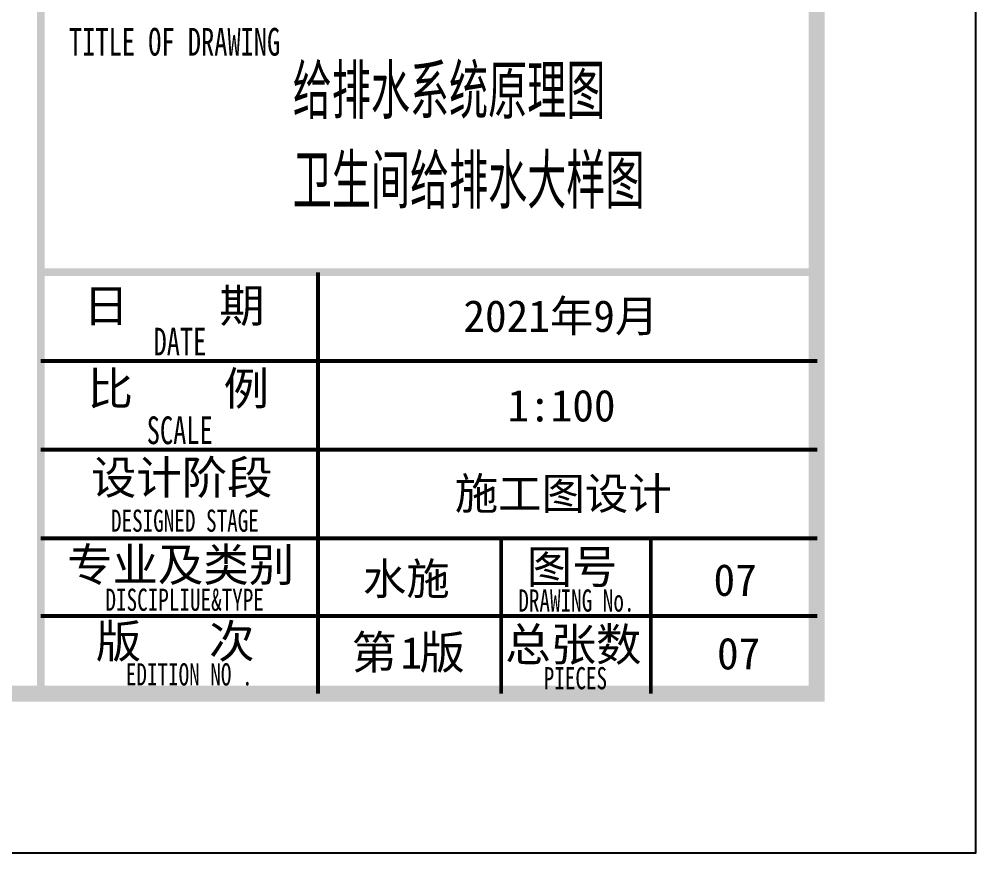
# Model space of a CAD drawing. Extents: x 1382187 to 1725648, y 860327 to 1571294.
# Drawn here: x 1525353 to 1531363, y 975302 to 980540 of the extents above; entities that cross this region are included whole.
import ezdxf

# ---------------------------------------------------------------- set-up
doc = ezdxf.new("R2010")
doc.units = 0
doc.header["$LTSCALE"] = 1000
doc.header["$MEASUREMENT"] = 0
for name, color, linetype in [('C-Sheet-图框', 101, 'Continuous'), ('图框', 140, 'Continuous'), ('图签文字', 147, 'Continuous')]:
    doc.layers.add(name, color=color, linetype=linetype)
doc.layers.add('ZC', color=6, linetype='Continuous', lineweight=40)
doc.layers.add('图签', color=147, linetype='Continuous', lineweight=18)
doc.styles.add('宋体', font='', dxfattribs={"height": 50})
doc.styles.add('建筑图签-1', font='simhei.ttf', dxfattribs={"width": 0.7})
doc.styles.get('宋体').set_extended_font_data('SimSun')

# ---------------------------------------------------------------- blocks, each defined once
blk = doc.blocks.new('A$C7B7C77C1')
at = {"layer": '图框'}
for points, const_width in [([(-4874.6, 0), (-4874.6, 40000)], 48.8), ([(-4874.6, 2648.3), (3.4, 2648.3)], 48.8), ([(-3132.5, 975.8), (-3132.5, 2648.3)], 24.4), ([(-4874.6, 2090.8), (3.4, 2090.8)], 24.4), ([(-4874.6, 1533.3), (3.4, 1533.3)], 24.4), ([(-4874.6, 975.8), (3.4, 975.8)], 24.4), ([(-4874.6, 975.8), (-345, 975.8)], 24.4), ([(-3132.5, 0.2), (-3132.5, 975.8)], 24.4), ([(-1982.6, 0.2), (-1982.6, 975.8)], 24.4), ([(-1982.6, 0.2), (-1982.6, 975.8)], 24.4), ([(-1982.6, 0.2), (-1982.6, 975.8)], 24.4), ([(-1041.9, 0), (-1041.9, 975.6)], 24.4), ([(-4874.6, 488), (-1982.6, 488)], 24.4), ([(-1982.6, 487.8), (3.4, 487.8)], 24.4)]:
    blk.add_lwpolyline(points, dxfattribs=dict(at, const_width=const_width))
at = {"layer": '图框', "style": '建筑图签-1', "width": 0.7}
for s, height, p in [('TITLE OF DRAWING', 174.216, (-4697.6, 4008.7)), ('DATE', 174.22, (-4166.3, 2124.9)), ('SCALE', 174.22, (-4209, 1567.9)), ('DESIGNED STAGE', 139.373, (-4433.8, 1017.3)), ('DISCIPLIUE&TYPE', 139.373, (-4468.4, 520.7)), ('DRAWING No.', 139.373, (-1874.6, 515.6)), ('EDITION NO .', 139.373, (-4340.5, 51.7)), ('PIECES', 139.37, (-1715.2, 27.8))]:
    blk.add_text(s, height=height, dxfattribs=at).set_placement(p)
at = {"layer": '图签', "color": 2, "style": '宋体'}
for s, height, p in [('2021年9月', 199.78, (-2219.6, 2273)), ('1:100', 199.78, (-1943.3, 1710.2)), ('施工图设计', 199.78, (-2273.7, 1158)), ('水施', 199.78, (-2850.7, 622.2)), ('1', 199.8, (-2614.4, 156.9)), ('07', 199.78, (-626.1, 152.6))]:
    blk.add_text(s, height=height, dxfattribs=at).set_placement(p)
at = {"layer": '图签文字', "color": 7, "style": '建筑图签-1'}
for s, p in [('日    期', (-4607.1, 2333.7)), ('比    例', (-4580.4, 1813)), ('设计阶段', (-4559.7, 1254.1)), ('专业及类别', (-4708.8, 706)), ('图号', (-1821.8, 693)), ('版   次 ', (-4529, 225.1)), ('总张数', (-1956.3, 205.1)), ('第 版', (-2922.8, 155.7))]:
    blk.add_text(s, height=209.06, dxfattribs=at).set_placement(p)

msp = doc.modelspace()

# ---------------------------------------------------------------- linework, layer by layer
at = {"layer": '图框'}
msp.add_lwpolyline([(1471963.5, 975302), (1531363.5, 975302), (1531363.5, 1017302), (1471963.5, 1017302)], close=True, dxfattribs=at)
at = {"layer": '图框', "const_width": 100}
msp.add_lwpolyline([(1474463.5, 976302), (1530363.5, 976302), (1530363.5, 1016302), (1474463.5, 1016302)], close=True, dxfattribs=at)

# ---------------------------------------------------------------- block references
at = {"layer": 'ZC'}
msp.add_blockref('A$C7B7C77C1', (1530363.5, 976302), dxfattribs=at)

# ---------------------------------------------------------------- texts
at = {"layer": 'C-Sheet-图框', "color": 7, "style": '宋体', "width": 0.6}
for s, p in [('给排水系统原理图', (1527071.7, 979946.4)), ('卫生间给排水大样图', (1527071.7, 979382.2))]:
    msp.add_text(s, height=300, dxfattribs=at).set_placement(p)
at = {"layer": 'C-Sheet-图框', "color": 7, "style": '宋体'}
msp.add_text('07', height=200, dxfattribs=at).set_placement((1529715.2, 976916.7))

doc.saveas('drawing.dxf')
